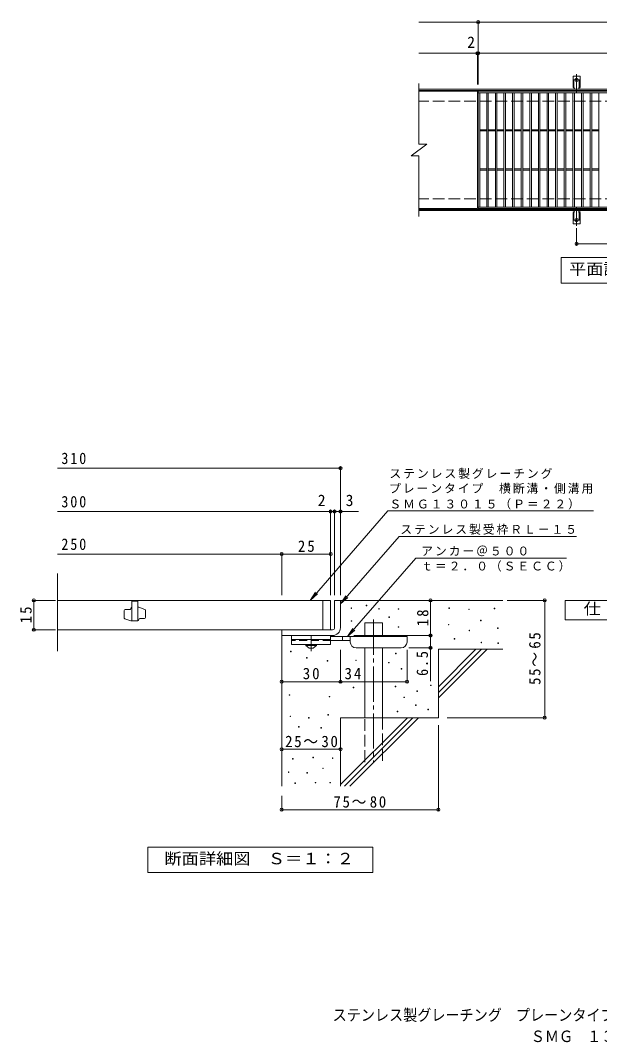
# Model space of a CAD drawing. Units: millimetres, scale not verified, with parts at other scales. Extents: x -1654 to 1542, y -1377 to 1269.
# Drawn here: x -1654 to -175, y -1377 to 1238 of the extents above; entities that cross this region are included whole.
import ezdxf
from ezdxf.enums import TextEntityAlignment as Align

# ---------------------------------------------------------------- set-up
doc = ezdxf.new("R2010")
doc.units = ezdxf.units.MM
doc.header["$LTSCALE"] = 10
doc.header["$PDMODE"] = 32
doc.header["$PDSIZE"] = 8
for name, pattern in [('CHAIN1', [8, 5, -1, 1, -1]), ('CHAIN2', [12, 9, -1, 1, -1]), ('DASHED2', [3, 2, -1]), ('DASHED3', [4, 3, -1])]:
    doc.linetypes.add(name, pattern=pattern)
for name, color, linetype, lineweight in [('C-1', 2, 'Continuous', 9), ('C-2', 3, 'Continuous', 9), ('C-4', 7, 'Continuous', 9), ('C-5', 7, 'Continuous', 9), ('C-A', 3, 'Continuous', 9), ('D-0', 7, 'Continuous', 9), ('D-1', 2, 'Continuous', 9), ('D-2', 3, 'Continuous', 9), ('D-4', 7, 'Continuous', 9), ('D-5', 7, 'Continuous', 9), ('D-6', 6, 'Continuous', 9), ('D-9', 4, 'Continuous', 9)]:
    doc.layers.add(name, color=color, linetype=linetype, lineweight=lineweight)
doc.layers.add('F-5_F-5ﾚｲﾔ', color=2, linetype='Continuous')
doc.styles.add('ＭＳ ゴシック', font='')
doc.styles.get('ＭＳ ゴシック').set_extended_font_data('MS Gothic')

msp = doc.modelspace()

# ---------------------------------------------------------------- linework, layer by layer
at = {"layer": 'C-1'}
for p, q in [((668.67, 1062.08), (-636.33, 1062.08)), ((668.67, 1059.08), (-636.33, 1059.08)), ((668.67, 755.08), (-636.33, 755.08)), ((668.67, 752.08), (-636.33, 752.08))]:
    msp.add_line(p, q, dxfattribs=at)
at = {"layer": 'C-1', "linetype": 'DASHED3'}
for p, q in [((668.67, 1032.08), (-636.33, 1032.08)), ((668.67, 782.08), (-636.33, 782.08))]:
    msp.add_line(p, q, dxfattribs=at)
at = {"layer": 'C-2'}
for p, q in [((-636.33, 1077.08), (-636.33, 922.08)), ((-487.33, 1057.08), (-636.33, 1057.08)), ((-487.33, 1057.08), (-487.33, 757.08)), ((-485.33, 1053.08), (508.67, 1053.08)), ((-481.33, 761.08), (-481.33, 1053.08)), ((-463.33, 761.08), (-463.33, 1053.08)), ((-459.33, 761.08), (-459.33, 1053.08)), ((-441.33, 761.08), (-441.33, 1053.08)), ((-437.33, 761.08), (-437.33, 1053.08)), ((-419.33, 761.08), (-419.33, 1053.08)), ((-415.33, 761.08), (-415.33, 1053.08)), ((-397.33, 761.08), (-397.33, 1053.08)), ((-393.33, 761.08), (-393.33, 1053.08)), ((-375.33, 761.08), (-375.33, 1053.08)), ((-371.33, 761.08), (-371.33, 1053.08)), ((-353.33, 761.08), (-353.33, 1053.08)), ((-349.33, 761.08), (-349.33, 1053.08)), ((-331.33, 761.08), (-331.33, 1053.08)), ((-327.33, 761.08), (-327.33, 1053.08)), ((-309.33, 761.08), (-309.33, 1053.08)), ((-305.33, 761.08), (-305.33, 1053.08)), ((-287.33, 761.08), (-287.33, 1053.08)), ((-283.33, 761.08), (-283.33, 1053.08)), ((-265.33, 761.08), (-265.33, 1053.08)), ((-261.33, 761.08), (-261.33, 1053.08)), ((-243.33, 761.08), (-243.33, 1053.08)), ((-239.33, 761.08), (-239.33, 1053.08)), ((-221.33, 761.08), (-221.33, 1053.08)), ((-217.33, 761.08), (-217.33, 1053.08)), ((-199.33, 761.08), (-199.33, 1053.08)), ((-195.33, 761.08), (-195.33, 1053.08)), ((-177.33, 761.08), (-177.33, 1053.08)), ((-481.33, 958.58), (-463.33, 958.58)), ((-481.33, 955.58), (-463.33, 955.58)), ((-459.33, 958.58), (-441.33, 958.58)), ((-459.33, 955.58), (-441.33, 955.58)), ((-437.33, 958.58), (-419.33, 958.58)), ((-437.33, 955.58), (-419.33, 955.58)), ((-415.33, 958.58), (-397.33, 958.58)), ((-415.33, 955.58), (-397.33, 955.58)), ((-393.33, 958.58), (-375.33, 958.58)), ((-393.33, 955.58), (-375.33, 955.58)), ((-371.33, 958.58), (-353.33, 958.58)), ((-371.33, 955.58), (-353.33, 955.58)), ((-349.33, 958.58), (-331.33, 958.58)), ((-349.33, 955.58), (-331.33, 955.58)), ((-327.33, 958.58), (-309.33, 958.58)), ((-327.33, 955.58), (-309.33, 955.58)), ((-305.33, 958.58), (-287.33, 958.58)), ((-305.33, 955.58), (-287.33, 955.58)), ((-283.33, 958.58), (-265.33, 958.58)), ((-283.33, 955.58), (-265.33, 955.58)), ((-261.33, 958.58), (-243.33, 958.58)), ((-261.33, 955.58), (-243.33, 955.58)), ((-239.33, 958.58), (-221.33, 958.58)), ((-239.33, 955.58), (-221.33, 955.58)), ((-217.33, 958.58), (-199.33, 958.58)), ((-217.33, 955.58), (-199.33, 955.58)), ((-195.33, 958.58), (-177.33, 958.58)), ((-195.33, 955.58), (-177.33, 955.58)), ((-656.33, 892.08), (-616.33, 922.08)), ((-636.33, 922.08), (-616.33, 922.08)), ((-656.33, 892.08), (-636.33, 892.08)), ((-636.33, 892.08), (-636.33, 737.08)), ((-481.33, 858.58), (-463.33, 858.58)), ((-481.33, 855.58), (-463.33, 855.58)), ((-459.33, 858.58), (-441.33, 858.58)), ((-459.33, 855.58), (-441.33, 855.58)), ((-437.33, 858.58), (-419.33, 858.58)), ((-437.33, 855.58), (-419.33, 855.58)), ((-415.33, 858.58), (-397.33, 858.58)), ((-415.33, 855.58), (-397.33, 855.58)), ((-393.33, 858.58), (-375.33, 858.58)), ((-393.33, 855.58), (-375.33, 855.58)), ((-371.33, 858.58), (-353.33, 858.58)), ((-371.33, 855.58), (-353.33, 855.58)), ((-349.33, 858.58), (-331.33, 858.58)), ((-349.33, 855.58), (-331.33, 855.58)), ((-327.33, 858.58), (-309.33, 858.58)), ((-327.33, 855.58), (-309.33, 855.58)), ((-305.33, 858.58), (-287.33, 858.58)), ((-305.33, 855.58), (-287.33, 855.58)), ((-283.33, 858.58), (-265.33, 858.58)), ((-283.33, 855.58), (-265.33, 855.58)), ((-261.33, 858.58), (-243.33, 858.58)), ((-261.33, 855.58), (-243.33, 855.58)), ((-239.33, 858.58), (-221.33, 858.58)), ((-239.33, 855.58), (-221.33, 855.58)), ((-217.33, 858.58), (-199.33, 858.58)), ((-217.33, 855.58), (-199.33, 855.58)), ((-195.33, 858.58), (-177.33, 858.58)), ((-195.33, 855.58), (-177.33, 855.58)), ((508.67, 761.08), (-485.33, 761.08)), ((-487.33, 757.08), (-636.33, 757.08)), ((508.67, 757.08), (-485.33, 757.08))]:
    msp.add_line(p, q, dxfattribs=at)
msp.add_lwpolyline([(-485.33, 757.08), (-485.33, 1057.08), (508.67, 1057.08)], dxfattribs=at)
at = {"layer": 'C-4'}
for p, q in [((-636.33, 1234.08), (668.67, 1234.08)), ((-485.33, 1074.08), (-485.33, 1237.08)), ((-636.33, 1154.08), (668.67, 1154.08)), ((-487.33, 1074.08), (-487.33, 1157.08)), ((-233.83, 707.36), (-233.83, 664.08)), ((-233.83, 667.08), (266.17, 667.08))]:
    msp.add_line(p, q, dxfattribs=at)
for p in [(-485.33, 1234.08), (-487.33, 1154.08), (-485.33, 1154.08), (-233.83, 667.08)]:
    msp.add_point(p, dxfattribs=at)
at = {"layer": 'C-5'}
msp.add_lwpolyline([(-273.33, 567.08), (-273.33, 632.08), (301.67, 632.08), (301.67, 567.08)], close=True, dxfattribs=at)
at = {"layer": 'C-A', "color": 7, "linetype": 'CHAIN2'}
for p, q in [((-233.83, 1053.61), (-233.83, 1101.01)), ((-239.6, 1086.08), (-228.05, 1086.08)), ((-233.83, 760.55), (-233.83, 713.15)), ((-239.6, 728.08), (-228.05, 728.08))]:
    msp.add_line(p, q, dxfattribs=at)
at = {"layer": 'C-A'}
for p, q in [((-242.58, 1067.08), (-242.58, 1096.08)), ((-225.08, 1096.08), (-242.58, 1096.08)), ((-225.08, 1067.08), (-225.08, 1096.08)), ((-242.58, 1067.08), (-241.33, 1067.08)), ((-241.83, 1063.08), (-241.33, 1063.08)), ((-225.08, 1067.08), (-226.33, 1067.08)), ((-226.33, 1063.08), (-225.82, 1063.08)), ((-242.58, 747.08), (-241.33, 747.08)), ((-242.58, 747.08), (-242.58, 718.08)), ((-241.83, 751.08), (-241.33, 751.08)), ((-226.33, 751.08), (-225.82, 751.08)), ((-225.08, 747.08), (-226.33, 747.08)), ((-225.08, 747.08), (-225.08, 718.08)), ((-225.08, 718.08), (-242.58, 718.08))]:
    msp.add_line(p, q, dxfattribs=at)
at = {"layer": 'C-A', "linetype": 'DASHED2'}
for p, q in [((-240.58, 1066.94), (-240.58, 1096.08)), ((-227.08, 1066.94), (-227.08, 1096.08)), ((-240.58, 747.23), (-240.58, 718.08)), ((-227.08, 747.23), (-227.08, 718.08))]:
    msp.add_line(p, q, dxfattribs=at)
at = {"layer": 'C-A'}
for centre in [(-233.83, 1086.08), (-233.83, 728.08)]:
    msp.add_circle(centre, 4.25, dxfattribs=at)
for centre, start, end in [((-241.83, 1061.08), 90.27596, 150.00047), ((-241.33, 1065.08), 270, 90), ((-226.33, 1065.08), 90, 269.8667), ((-225.83, 1061.08), 29.99927, 89.75836), ((-241.83, 753.08), 209.99951, 269.72403), ((-241.33, 749.08), 270, 90), ((-226.33, 749.08), 90.13329, 270), ((-225.83, 753.08), 270.24162, 330.00072)]:
    msp.add_arc(centre, 2, start, end, dxfattribs=at)
at = {"layer": 'D-0'}
for points in [[(-771.36, -257.67), (-771.36, -256.17), (-769.86, -256.17), (-769.86, -257.67)], [(-809.74, -264.91), (-809.74, -263.41), (-808.24, -263.41), (-808.24, -264.91)], [(-739.22, -266.26), (-739.22, -264.76), (-737.72, -264.76), (-737.72, -266.26)], [(-712.97, -287.92), (-712.97, -286.42), (-711.47, -286.42), (-711.47, -287.92)], [(-689.28, -266.94), (-689.28, -265.44), (-687.78, -265.44), (-687.78, -266.94)], [(-560.02, -264.91), (-560.02, -263.41), (-558.52, -263.41), (-558.52, -264.91)], [(-509.27, -267.62), (-509.27, -266.12), (-507.77, -266.12), (-507.77, -267.62)], [(-444.3, -265.59), (-444.3, -264.09), (-442.8, -264.09), (-442.8, -265.59)], [(-809.58, -297.58), (-809.58, -296.08), (-808.08, -296.08), (-808.08, -297.58)], [(-689.34, -312.86), (-689.34, -311.36), (-687.84, -311.36), (-687.84, -312.86)], [(-561.38, -306.87), (-561.38, -305.37), (-559.88, -305.37), (-559.88, -306.87)], [(-479.07, -296.34), (-479.07, -294.83), (-477.57, -294.83), (-477.57, -296.34)], [(-508.59, -321.76), (-508.59, -320.26), (-507.09, -320.26), (-507.09, -321.76)], [(-435.52, -315.51), (-435.52, -314.01), (-434.02, -314.01), (-434.02, -315.51)], [(-546.42, -343.17), (-546.42, -341.67), (-544.93, -341.67), (-544.93, -343.17)], [(-477.79, -352.51), (-477.79, -351.01), (-476.29, -351.01), (-476.29, -352.51)], [(-434.87, -354), (-434.87, -352.5), (-433.37, -352.5), (-433.37, -354)], [(-964.08, -375.51), (-964.08, -374.01), (-962.58, -374.01), (-962.58, -375.51)], [(-923.73, -391.88), (-923.73, -390.38), (-922.23, -390.38), (-922.23, -391.88)], [(-696.35, -380.5), (-696.35, -379), (-694.85, -379), (-694.85, -380.5)], [(-870.44, -399.11), (-870.44, -397.61), (-868.94, -397.61), (-868.94, -399.11)], [(-797.84, -397.94), (-797.84, -396.44), (-796.34, -396.44), (-796.34, -397.94)], [(-714.37, -404.07), (-714.37, -402.57), (-712.87, -402.57), (-712.87, -404.07)], [(-681.66, -419.86), (-681.66, -418.36), (-680.16, -418.36), (-680.16, -419.86)], [(-804.09, -467.72), (-804.09, -466.22), (-802.59, -466.22), (-802.59, -467.72)], [(-697.14, -464.59), (-697.14, -463.09), (-695.64, -463.09), (-695.64, -464.59)], [(-606.76, -462.01), (-606.76, -460.51), (-605.26, -460.51), (-605.26, -462.01)], [(-968.02, -486.68), (-968.02, -485.18), (-966.52, -485.18), (-966.52, -486.68)], [(-865.74, -490.82), (-865.74, -489.32), (-864.24, -489.32), (-864.24, -490.82)], [(-675.17, -492.67), (-675.17, -491.17), (-673.67, -491.17), (-673.67, -492.67)], [(-642, -476.98), (-642, -475.48), (-640.5, -475.48), (-640.5, -476.98)], [(-645.38, -512.84), (-645.38, -511.34), (-643.88, -511.34), (-643.88, -512.84)], [(-613.53, -523.6), (-613.53, -522.1), (-612.03, -522.1), (-612.03, -523.6)], [(-965.61, -541.1), (-965.61, -539.6), (-964.11, -539.6), (-964.11, -541.1)], [(-918.08, -544.99), (-918.08, -543.49), (-916.58, -543.49), (-916.58, -544.99)], [(-869.3, -537.56), (-869.3, -536.06), (-867.8, -536.06), (-867.8, -537.56)], [(-692.17, -528.88), (-692.17, -527.38), (-690.67, -527.38), (-690.67, -528.88)], [(-944.17, -567.68), (-944.17, -566.18), (-942.67, -566.18), (-942.67, -567.68)], [(-887.15, -570.25), (-887.15, -568.75), (-885.65, -568.75), (-885.65, -570.25)], [(-959.13, -650.08), (-959.13, -648.58), (-957.63, -648.58), (-957.63, -650.08)], [(-907.36, -646.27), (-907.36, -644.77), (-905.86, -644.77), (-905.86, -646.27)], [(-857.49, -648.17), (-857.49, -646.67), (-856, -646.67), (-856, -648.17)], [(-882.24, -674.06), (-882.24, -672.56), (-880.74, -672.56), (-880.74, -674.06)], [(-969.79, -683.58), (-969.79, -682.08), (-968.29, -682.08), (-968.29, -683.58)], [(-922.59, -685.86), (-922.59, -684.36), (-921.09, -684.36), (-921.09, -685.86)], [(-953.42, -712.13), (-953.42, -710.63), (-951.92, -710.63), (-951.92, -712.13)], [(-901.65, -710.6), (-901.65, -709.1), (-900.15, -709.1), (-900.15, -710.6)], [(-863.59, -710.6), (-863.59, -709.1), (-862.09, -709.1), (-862.09, -710.6)]]:
    msp.add_lwpolyline(points, close=True, dxfattribs=at)
at = {"layer": 'D-1'}
for p, q in [((-851.87, -243.96), (-836.87, -243.96)), ((-851.87, -313.96), (-851.87, -243.96)), ((-836.87, -243.96), (-836.87, -313.96)), ((-986.88, -318.96), (-856.87, -318.96)), ((-856.87, -333.96), (-986.88, -333.96)), ((-986.87, -333.96), (-986.87, -318.96))]:
    msp.add_line(p, q, dxfattribs=at)
for radius, start, end in [(5, 270.02448, 0.01074), (20, 270, 0.00024), (5, 270, 0.0002)]:
    msp.add_arc((-856.87, -313.96), radius, start, end, dxfattribs=at)
at = {"layer": 'D-2'}
for p, q in [((-1559.54, -374.2), (-1559.54, -175.26)), ((-861.87, -243.96), (-1559.54, -243.96)), ((-1369.37, -246.46), (-1369.37, -296.46)), ((-1354.37, -246.46), (-1369.37, -246.46)), ((-1354.37, -246.46), (-1354.37, -296.46)), ((-1351.87, -261.46), (-1354.37, -261.46)), ((-1336.03, -267.12), (-1351.87, -261.46)), ((-881.87, -318.96), (-881.87, -243.96)), ((-861.87, -243.96), (-861.87, -318.96)), ((-1389.37, -288.45), (-1389.37, -270.21)), ((-1386.87, -267.71), (-1374.37, -267.71)), ((-1371.87, -265.21), (-1371.87, -263.96)), ((-1334.37, -269.47), (-1334.37, -287.71)), ((-1387.71, -290.8), (-1371.87, -296.46)), ((-1354.37, -296.46), (-1371.87, -296.46)), ((-1351.87, -293.96), (-1351.87, -292.71)), ((-1349.37, -290.21), (-1336.87, -290.21)), ((-1559.54, -318.96), (-861.87, -318.96))]:
    msp.add_line(p, q, dxfattribs=at)
for centre, start, end in [((-1369.37, -263.96), 90, 180), ((-1386.87, -270.21), 90, 180), ((-1374.37, -265.21), 270, 0), ((-1336.87, -269.47), 0, 70.34616), ((-1386.87, -288.45), 180, 250.34616), ((-1354.37, -293.96), 270, 0), ((-1349.37, -292.71), 90, 180), ((-1336.87, -287.71), 270, 0)]:
    msp.add_arc(centre, 2.5, start, end, dxfattribs=at)
at = {"layer": 'D-4'}
for p, q in [((-1559.54, 93.91), (-836.87, 93.91)), ((-836.87, -231.01), (-836.87, 96.91)), ((-1559.54, -16.79), (-791.18, -16.79)), ((-861.87, -231.01), (-861.87, -13.79)), ((-851.87, -231.01), (-851.87, -13.79)), ((-986.87, -231.01), (-986.87, -122.54)), ((-1564.89, -243.96), (-1622.94, -243.96)), ((-1619.94, -318.96), (-1619.94, -243.96)), ((-606.91, -243.96), (-606.91, -333.96)), ((-410.84, -243.96), (-312.18, -243.96)), ((-315.18, -543.96), (-315.18, -243.96)), ((-1564.89, -318.96), (-1622.94, -318.96)), ((-802.87, -333.96), (-603.91, -333.96)), ((-606.91, -333.96), (-606.91, -450.71)), ((-603.91, -365.46), (-661.87, -365.46)), ((-836.87, -455.06), (-836.87, -370.46)), ((-666.87, -455.06), (-666.87, -370.46)), ((-564.63, -543.96), (-312.18, -543.96)), ((-586.87, -563.1), (-586.87, -782.04)), ((-986.87, -624.58), (-836.87, -624.58)), ((-986.87, -743.96), (-986.87, -782.04)), ((-986.87, -779.04), (-586.87, -779.04))]:
    msp.add_line(p, q, dxfattribs=at)
for points in [[(-1559.54, -125.54), (-986.87, -125.54), (-861.87, -125.54)], [(-986.87, -452.06), (-836.87, -452.06), (-666.87, -452.06)]]:
    msp.add_lwpolyline(points, dxfattribs=at)
for p in [(-836.87, 93.91), (-861.87, -16.79), (-851.87, -16.79), (-836.87, -16.79), (-986.87, -125.54), (-861.87, -125.54), (-1619.94, -243.96), (-606.91, -243.96), (-315.18, -243.96), (-1619.94, -318.96), (-606.91, -333.96), (-606.91, -365.46), (-986.87, -452.06), (-836.87, -452.06), (-666.87, -452.06), (-315.18, -543.96), (-986.87, -624.58), (-836.87, -624.58), (-986.87, -779.04), (-586.87, -779.04)]:
    msp.add_point(p, dxfattribs=at)
at = {"layer": 'D-5'}
for p, q in [((-715.79, -15.53), (-914.61, -243.96)), ((-715.79, -15.53), (-298.6, -15.53)), ((-298.6, -15.53), (-190.92, -15.53)), ((-687.05, -81.05), (-836.87, -253.18)), ((-687.05, -81.05), (-233.73, -81.05)), ((-644.2, -135.91), (-818.75, -336.46)), ((-644.2, -135.91), (-259.3, -135.91)), ((-914.61, -243.96), (-900.8, -223.12)), ((-914.61, -243.96), (-895.87, -227.41)), ((-836.87, -253.18), (-823.06, -232.34)), ((-836.87, -253.18), (-818.14, -236.63)), ((-818.75, -336.46), (-804.94, -315.62)), ((-818.75, -336.46), (-800.02, -319.91))]:
    msp.add_line(p, q, dxfattribs=at)
msp.add_lwpolyline([(-263.3, -293.96), (-263.3, -243.96), (-38.3, -243.96), (-38.3, -293.96)], close=True, dxfattribs=at)
at = {"layer": 'D-5', "color": 2}
msp.add_lwpolyline([(-1328.86, -939.9), (-1328.86, -874.9), (-753.86, -874.9), (-753.86, -939.9)], close=True, dxfattribs=at)
at = {"layer": 'D-6'}
for p, q in [((-836.87, -243.96), (-421.87, -243.96)), ((-774.58, -301.46), (-729.58, -301.46)), ((-774.58, -336.46), (-774.58, -301.46)), ((-729.58, -336.46), (-729.58, -301.46)), ((-986.87, -333.96), (-986.87, -718.96)), ((-774.58, -543.96), (-774.58, -365.46)), ((-729.58, -543.96), (-729.58, -365.46)), ((-586.87, -368.96), (-421.87, -368.96)), ((-586.87, -368.96), (-586.87, -543.96)), ((-586.87, -464.97), (-490.86, -368.96)), ((-586.87, -479.11), (-476.72, -368.96)), ((-586.87, -493.25), (-462.58, -368.96)), ((-836.87, -543.96), (-836.87, -718.96)), ((-836.87, -543.96), (-586.87, -543.96)), ((-836.87, -714.97), (-665.86, -543.96)), ((-826.72, -718.96), (-651.72, -543.96)), ((-812.58, -718.96), (-637.58, -543.96))]:
    msp.add_line(p, q, dxfattribs=at)
at = {"layer": 'D-6', "linetype": 'CHAIN2'}
msp.add_line((-752.08, -293), (-752.08, -657.29), dxfattribs=at)
at = {"layer": 'D-6', "linetype": 'DASHED3'}
for p, q in [((-774.58, -657.29), (-774.58, -543.96)), ((-729.58, -543.96), (-729.58, -657.29))]:
    msp.add_line(p, q, dxfattribs=at)
at = {"layer": 'D-9', "color": 3}
for p, q in [((-961.87, -333.96), (-961.87, -356.46)), ((-861.87, -333.96), (-961.87, -333.96)), ((-861.87, -333.96), (-861.87, -356.46)), ((-861.87, -343.96), (-961.87, -343.96)), ((-861.87, -356.46), (-961.87, -356.46))]:
    msp.add_line(p, q, dxfattribs=at)
at = {"layer": 'D-9', "linetype": 'CHAIN1'}
msp.add_line((-911.87, -374.2), (-911.87, -333.96), dxfattribs=at)
at = {"layer": 'D-9'}
for p, q in [((-666.87, -336.46), (-861.87, -336.46)), ((-831.87, -346.46), (-831.87, -336.46)), ((-811.87, -350.46), (-811.87, -336.46)), ((-666.87, -350.46), (-666.87, -336.46)), ((-811.84, -346.46), (-861.87, -346.46)), ((-796.87, -365.46), (-681.87, -365.46))]:
    msp.add_line(p, q, dxfattribs=at)
at = {"layer": 'D-9', "color": 3, "linetype": 'DASHED2'}
msp.add_line((-861.87, -346.46), (-961.87, -346.46), dxfattribs=at)
at = {"layer": 'D-9', "color": 2}
for p, q in [((-925.62, -358.96), (-925.62, -356.46)), ((-925.62, -358.96), (-916.87, -366.46)), ((-925.62, -358.96), (-898.12, -358.96)), ((-906.87, -366.46), (-898.12, -358.96)), ((-898.12, -358.96), (-898.12, -356.46)), ((-916.87, -366.46), (-906.87, -366.46))]:
    msp.add_line(p, q, dxfattribs=at)
at = {"layer": 'D-9'}
for centre, start, end in [((-796.87, -350.46), 180, 270), ((-681.87, -350.46), 270, 0)]:
    msp.add_arc(centre, 15, start, end, dxfattribs=at)

# ---------------------------------------------------------------- texts
at = {"layer": 'C-4', "color": 2, "style": 'ＭＳ ゴシック'}
msp.add_text('2', height=29.33, dxfattribs=at).set_placement((-513.29, 1159.08), align=Align.BOTTOM_LEFT)
at = {"layer": 'C-5', "color": 2, "style": 'ＭＳ ゴシック', "width": 1.1}
msp.add_text('平面詳細図\u3000Ｓ＝１：１０', height=29.33, dxfattribs=at).set_placement((-253.33, 579.58), align=Align.BOTTOM_LEFT)
at = {"layer": 'D-4', "color": 2, "style": 'ＭＳ ゴシック'}
for s, p in [('2', (-894.81, -11.79)), ('3', (-823.57, -11.79))]:
    msp.add_text(s, height=29.33, dxfattribs=at).set_placement(p, align=Align.BOTTOM_LEFT)
at = {"layer": 'D-4', "color": 2, "char_height": 29.33, "attachment_point": 7, "style": 'ＭＳ ゴシック'}
for s, insert in [('\\T1.27;\\W0.95;25', (-945.62, -120.54)), ('\\T1.27;\\W0.95;30', (-933.12, -446.06)), ('\\T1.27;\\W0.95;34', (-826.5, -446.06)), ('\\T1.22;\\W0.95;25～30', (-978.12, -619.58)), ('\\T1.22;\\W0.95;75～80', (-854.74, -774.04))]:
    msp.add_mtext(s, dxfattribs=dict(at, insert=insert))
at = {"layer": 'D-4', "color": 2, "char_height": 29.33, "attachment_point": 7, "rotation": 90, "style": 'ＭＳ ゴシック'}
for s, insert in [('\\T1.27;\\W0.95;15', (-1624.94, -302.71)), ('\\T1.27;\\W0.95;18', (-611.91, -310.21)), ('\\T1.22;\\W0.95;55～65', (-325.72, -460.21)), ('\\T1.27;\\W0.9;6.5', (-612.91, -437.15))]:
    msp.add_mtext(s, dxfattribs=dict(at, insert=insert))
at = {"layer": 'D-5', "color": 2, "style": 'ＭＳ ゴシック', "width": 1.1}
for s, p in [('仕\u3000様', (-215.8, -288.96)), ('断面詳細図\u3000Ｓ＝１：２', (-1286.36, -927.4))]:
    msp.add_text(s, height=29.33, dxfattribs=at).set_placement(p, align=Align.BOTTOM_LEFT)
at = {"layer": 'D-5', "color": 2, "char_height": 29.33, "attachment_point": 7, "style": 'ＭＳ ゴシック'}
for s, insert in [('\\T1.27;\\W0.9;310', (-1549.54, 103.91)), ('\\T1.27;\\W0.9;300', (-1549.54, -6.79)), ('\\T1.27;\\W0.9;250', (-1549.54, -115.54))]:
    msp.add_mtext(s, dxfattribs=dict(at, insert=insert))
at = {"layer": 'D-5', "char_height": 21.99, "attachment_point": 7, "style": 'ＭＳ ゴシック'}
for s, insert in [('\\T1.17;ステンレス製グレーチング', (-711.68, 66.35)), ('\\T1.17;プレーンタイプ\u3000横断溝・側溝用', (-712.65, 28.18)), ('\\T1.17;ＳＭＧ１３０１５（Ｐ＝２２）', (-711.68, -12.01)), ('\\T1.17;ステンレス製受枠ＲＬ－１５', (-683.94, -76.29)), ('\\T1.17;アンカー＠５００', (-630.56, -131.25)), ('\\T1.17;ｔ＝２．０（ＳＥＣＣ）', (-630.56, -170.57))]:
    msp.add_mtext(s, dxfattribs=dict(at, insert=insert))
at = {"layer": 'F-5_F-5ﾚｲﾔ', "style": 'ＭＳ ゴシック', "width": 0.9}
for s, p in [('ステンレス製グレーチング\u3000プレーンタイプ\u3000横断溝・側溝用', (-856.78, -1327.26)), ('ＳＭＧ\u3000１３０１５（Ｐ＝２２）＋ＲＬ－１５', (-350.84, -1381.63))]:
    msp.add_text(s, height=29.33, dxfattribs=at).set_placement(p, align=Align.BOTTOM_LEFT)

doc.saveas('drawing.dxf')
